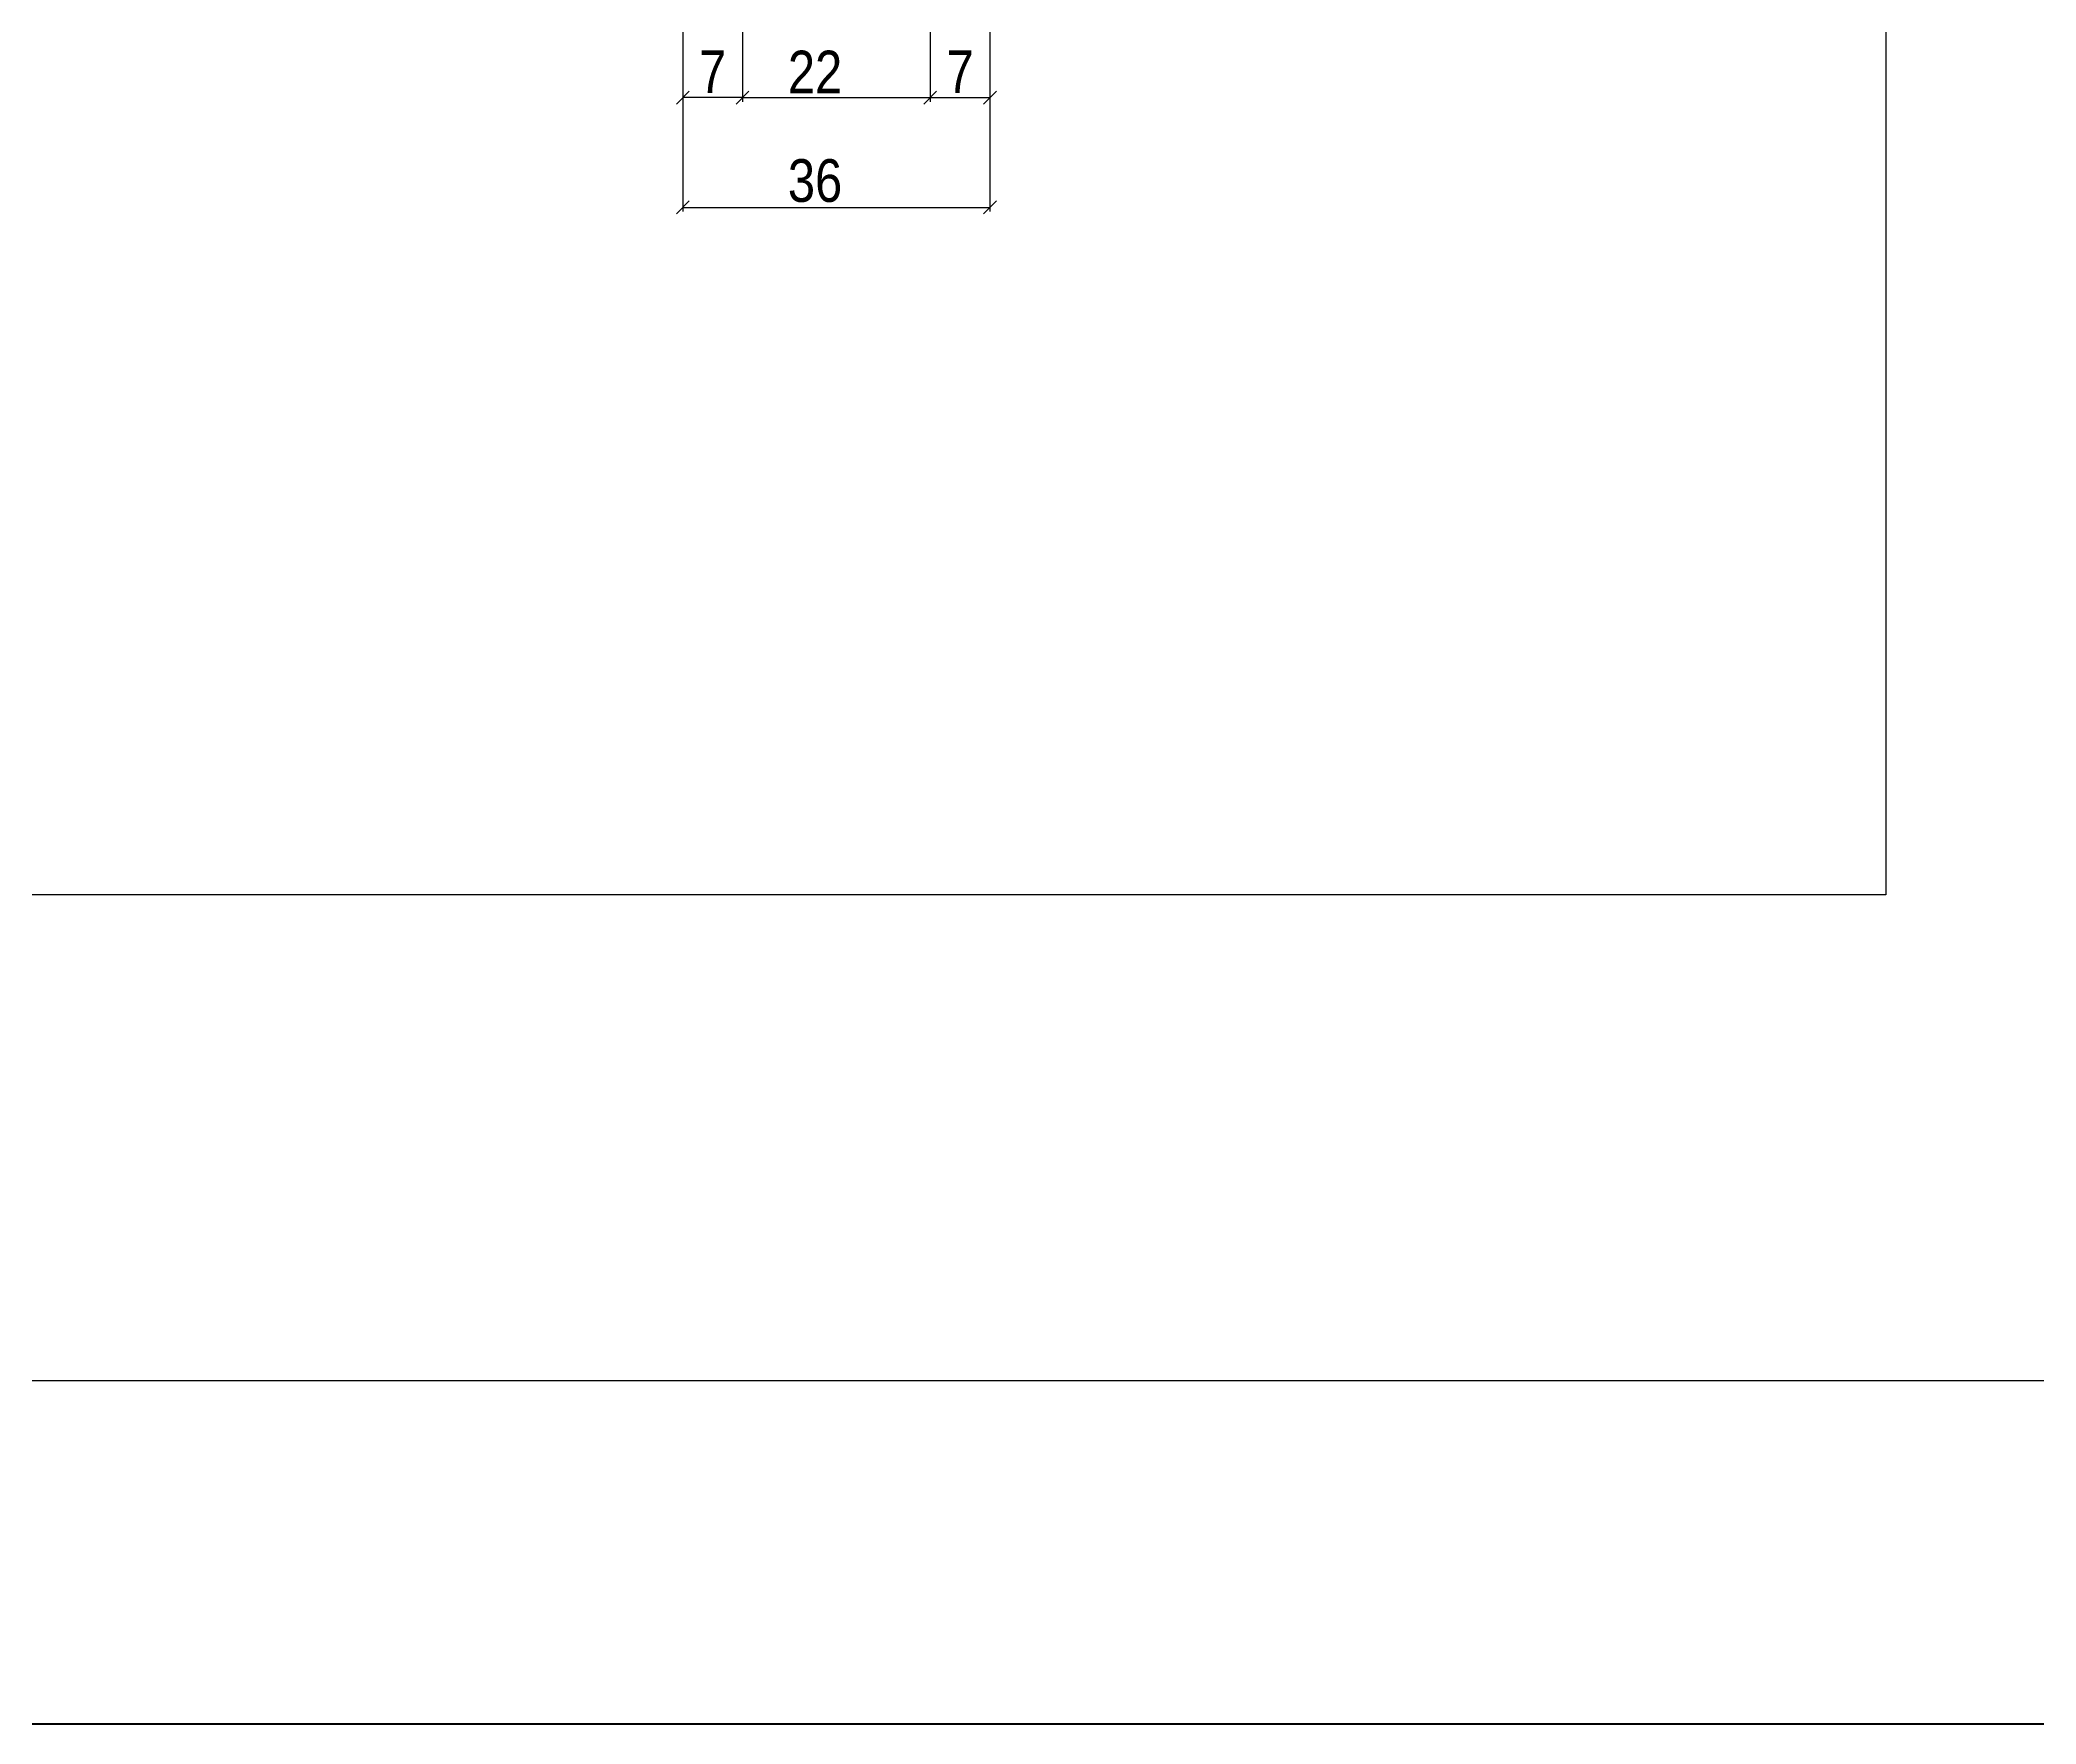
# Model space of a CAD drawing. Extents: x 17311 to 161354, y 153625 to 211469.
# Drawn here: x 22201.9 to 22669.8, y 205100.3 to 205495.1 of the extents above; entities that cross this region are included whole.
import ezdxf

# ---------------------------------------------------------------- set-up
doc = ezdxf.new("R2010")
doc.units = 0
doc.layers.get('0').update_dxf_attribs({"linetype": 'CONTINUOUS'})
doc.layers.get('DEFPOINTS').update_dxf_attribs({"linetype": 'CONTINUOUS'})
doc.layers.add('8', color=111, linetype='CONTINUOUS')
doc.layers.add('detalhes', color=4, linetype='CONTINUOUS')
doc.layers.add('FOLHA', color=255, linetype='CONTINUOUS', lineweight=40)
doc.styles.add('COTA TECNICA 2X', font='techl___.ttf', dxfattribs={"height": 10})
doc.dimstyles.new('SECAO', dxfattribs={"dimscale": 0.333333, "dimtxt": 5, "dimasz": 9, "dimexe": 3, "dimexo": 3, "dimgap": 3, "dimtad": 1, "dimdec": 1, "dimlfac": 0.5, "dimzin": 12, "dimdsep": 46, "dimtxsty": 'COTA TECNICA 2X', "dimblk1": 'OBLIQUE', "dimblk2": 'OBLIQUE', "dimsah": 1, "dimcen": 0.9, "dimclrd": 4, "dimclre": 4, "dimclrt": 240, "dimadec": 1, "dimazin": 3, "dimtfac": 1, "dimtdec": 1, "dimtmove": 0, "dimatfit": 3, "dimfxl": 1, "dimtolj": 1, "dimtzin": 12, "dimarcsym": 0})

# ---------------------------------------------------------------- blocks, each defined once
blk = doc.blocks.new('_Oblique')
at = {"color": 0, "linetype": 'ByBlock', "lineweight": -2}
blk.add_line((-0.5, -0.5), (0.5, 0.5), dxfattribs=at)
blk = doc.blocks.new('*D3268')
at = {"layer": 'DEFPOINTS', "color": 0, "transparency": 16777216}
for p in [(22352.61, 205513.28), (22424.61, 205513.28), (22424.61, 205455.82)]:
    blk.add_point(p, dxfattribs=at)
at = {"layer": 'detalhes', "color": 4, "lineweight": -2, "transparency": 16777216}
for p, q in [((22352.61, 205512.28), (22352.61, 205454.82)), ((22424.61, 205512.28), (22424.61, 205454.82)), ((22352.61, 205455.82), (22424.61, 205455.82))]:
    blk.add_line(p, q, dxfattribs=at)
at = {"layer": 'detalhes', "color": 4, "lineweight": -2, "transparency": 16777216, "xscale": 3, "yscale": 3, "zscale": 3, "rotation": 180}
blk.add_blockref('_Oblique', (22352.61, 205455.82), dxfattribs=at)
at = {"layer": 'detalhes', "color": 4, "lineweight": -2, "transparency": 16777216, "xscale": 3, "yscale": 3, "zscale": 3}
blk.add_blockref('_Oblique', (22424.61, 205455.82), dxfattribs=at)
at = {"layer": 'detalhes', "color": 240, "transparency": 16777216, "insert": (22383.61, 205462.04), "char_height": 10, "attachment_point": 5, "style": 'COTA TECNICA 2X'}
blk.add_mtext('\\A1;36', dxfattribs=at)
blk = doc.blocks.new('*D3269')
at = {"layer": 'DEFPOINTS', "color": 0, "transparency": 16777216}
for p in [(22366.61, 205513.28), (22410.61, 205513.28), (22410.61, 205481.54)]:
    blk.add_point(p, dxfattribs=at)
at = {"layer": 'detalhes', "color": 4, "lineweight": -2, "transparency": 16777216}
for p, q in [((22366.61, 205512.28), (22366.61, 205480.54)), ((22410.61, 205512.28), (22410.61, 205480.54)), ((22366.61, 205481.54), (22410.61, 205481.54))]:
    blk.add_line(p, q, dxfattribs=at)
at = {"layer": 'detalhes', "color": 4, "lineweight": -2, "transparency": 16777216, "xscale": 3, "yscale": 3, "zscale": 3, "rotation": 180}
blk.add_blockref('_Oblique', (22366.61, 205481.54), dxfattribs=at)
at = {"layer": 'detalhes', "color": 4, "lineweight": -2, "transparency": 16777216, "xscale": 3, "yscale": 3, "zscale": 3}
blk.add_blockref('_Oblique', (22410.61, 205481.54), dxfattribs=at)
at = {"layer": 'detalhes', "color": 240, "transparency": 16777216, "insert": (22383.61, 205487.54), "char_height": 10, "attachment_point": 5, "style": 'COTA TECNICA 2X'}
blk.add_mtext('\\A1;22', dxfattribs=at)
blk = doc.blocks.new('*D3270')
at = {"layer": 'DEFPOINTS', "color": 0, "transparency": 16777216}
for p in [(22410.61, 205481.54), (22424.61, 205481.54), (22424.61, 205481.54)]:
    blk.add_point(p, dxfattribs=at)
at = {"layer": 'detalhes', "color": 4, "lineweight": -2, "transparency": 16777216}
blk.add_line((22410.61, 205481.54), (22424.61, 205481.54), dxfattribs=at)
at = {"layer": 'detalhes', "color": 4, "lineweight": -2, "transparency": 16777216, "xscale": 3, "yscale": 3, "zscale": 3, "rotation": 180}
blk.add_blockref('_Oblique', (22410.61, 205481.54), dxfattribs=at)
at = {"layer": 'detalhes', "color": 4, "lineweight": -2, "transparency": 16777216, "xscale": 3, "yscale": 3, "zscale": 3}
blk.add_blockref('_Oblique', (22424.61, 205481.54), dxfattribs=at)
at = {"layer": 'detalhes', "color": 240, "transparency": 16777216, "insert": (22417.61, 205487.61), "char_height": 10, "attachment_point": 5, "style": 'COTA TECNICA 2X'}
blk.add_mtext('\\A1;7', dxfattribs=at)
blk = doc.blocks.new('*D3271')
at = {"layer": 'DEFPOINTS', "color": 0, "transparency": 16777216}
for p in [(22352.61, 205481.54), (22352.61, 205481.54), (22366.61, 205481.54)]:
    blk.add_point(p, dxfattribs=at)
at = {"layer": 'detalhes', "color": 4, "lineweight": -2, "transparency": 16777216}
blk.add_line((22366.61, 205481.54), (22352.61, 205481.54), dxfattribs=at)
at = {"layer": 'detalhes', "color": 4, "lineweight": -2, "transparency": 16777216, "xscale": 3, "yscale": 3, "zscale": 3, "rotation": 180}
blk.add_blockref('_Oblique', (22352.61, 205481.54), dxfattribs=at)
at = {"layer": 'detalhes', "color": 4, "lineweight": -2, "transparency": 16777216, "xscale": 3, "yscale": 3, "zscale": 3}
blk.add_blockref('_Oblique', (22366.61, 205481.54), dxfattribs=at)
at = {"layer": 'detalhes', "color": 240, "transparency": 16777216, "insert": (22359.61, 205487.61), "char_height": 10, "attachment_point": 5, "style": 'COTA TECNICA 2X'}
blk.add_mtext('\\A1;7', dxfattribs=at)

msp = doc.modelspace()

# ---------------------------------------------------------------- linework, layer by layer
at = {"color": 30}
msp.add_line((24239.28, 205180.82), (17511.8, 205180.82), dxfattribs=at)
at = {"layer": '8', "color": 5, "linetype": 'Continuous'}
msp.add_lwpolyline([(22634.59, 205294.67), (22037.78, 205294.67), (22037.78, 206259.46), (22634.59, 206259.46)], close=True, dxfattribs=at)
at = {"layer": 'FOLHA'}
msp.add_line((24319.75, 205100.34), (17310.62, 205100.34), dxfattribs=at)

# ---------------------------------------------------------------- dimensions: what is measured, and where the dimension line sits
at = {"layer": 'detalhes', "color": 3}
for base, p1, p2, picture, middle in [((22424.61, 205455.82), (22352.61, 205513.28), (22424.61, 205513.28), '*D3268', (22383.61, 205455.82)), ((22410.61, 205481.54), (22366.61, 205513.28), (22410.61, 205513.28), '*D3269', (22383.61, 205481.54)), ((22424.61, 205481.54), (22410.61, 205481.54), (22424.61, 205481.54), '*D3270', (22417.61, 205481.54))]:
    dim = msp.add_linear_dim(base=base, p1=p1, p2=p2, dimstyle='SECAO', dxfattribs=at)
    dim.commit()
    dim.dimension.update_dxf_attribs({"geometry": picture, "text_midpoint": middle, "dimtype": 160})
dim = msp.add_linear_dim(base=(22352.61, 205481.54), p1=(22366.61, 205481.54), p2=(22352.61, 205481.54), dimstyle='SECAO', dxfattribs=at)
dim.commit()
dim.dimension.update_dxf_attribs({"geometry": '*D3271', "text_midpoint": (22359.61, 205487.61)})

doc.saveas('drawing.dxf')
